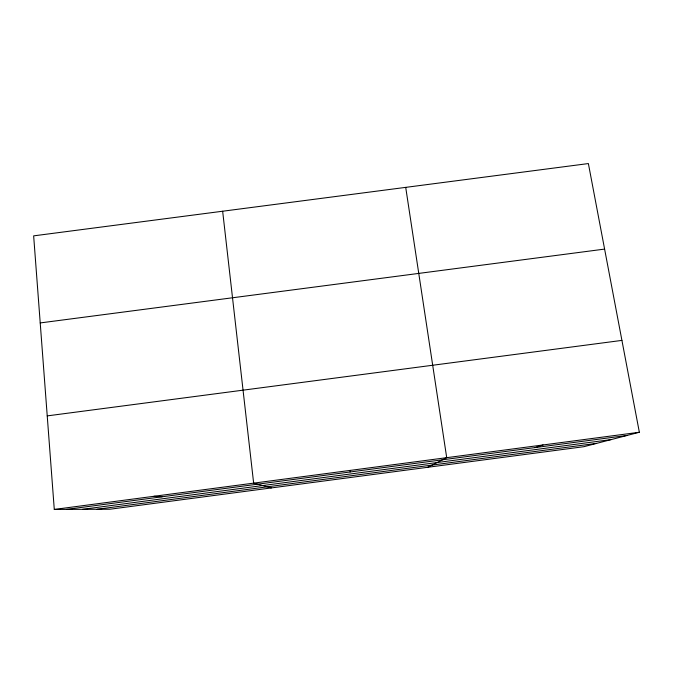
<?xml version="1.0" encoding="UTF-8"?>
<svg xmlns="http://www.w3.org/2000/svg" width="673" height="673" viewBox="0 0 673 673"><rect width="100%" height="100%" fill="white"/><g stroke="black" fill="none" stroke-linecap="round" stroke-linejoin="round"><path stroke-width="1.01" d="M350.095 471.992L350.229 470.402M427.776 467.281L446.712 457.674L405.71 187.372M534.858 447.621L543.086 444.962M639.35 432.259L583.945 446.679L109.859 509.234L54.286 509.436L33.65 235.861L588.379 163.564L639.35 432.259L54.286 509.436M66.577 509.385L627.101 435.448M82.51 509.335L611.219 439.578M97.131 509.276L596.631 443.372M40.22 322.931L604.606 249.094M47.228 415.889L621.919 340.395M154.024 496.279L162.117 496.783M271.337 487.925L253.645 483.138L222.654 211.229"/></g></svg>
